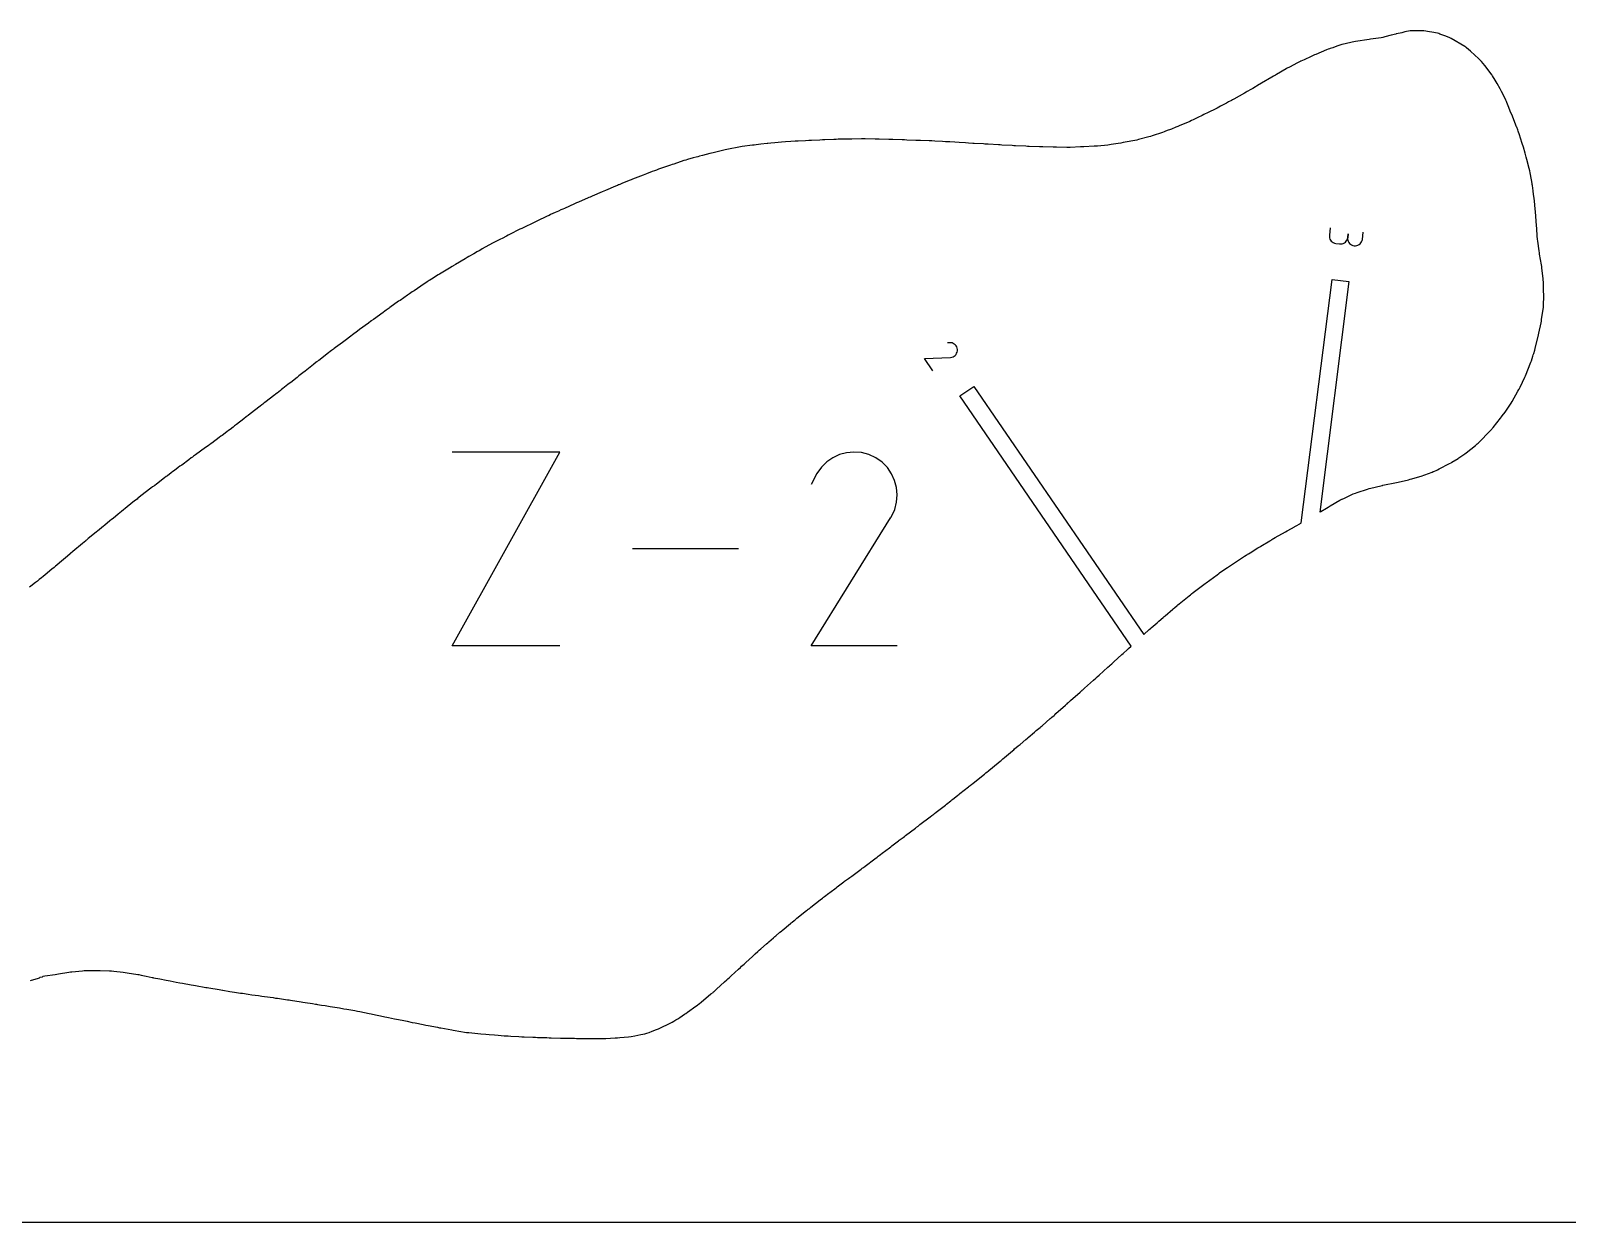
# Model space of a CAD drawing. Extents: x 0 to 560, y 0 to 480.
# Drawn here: x 279.9 to 383.4, y 0 to 80.2 of the extents above; entities that cross this region are included whole.
import ezdxf

# ---------------------------------------------------------------- set-up
doc = ezdxf.new("R2010")
doc.units = 0

msp = doc.modelspace()

# ---------------------------------------------------------------- linework, layer by layer
at = {"layer": 'annotation', "color": 1}
for p, q in [((367.414322, 66.451988), (367.411087, 66.362225)), ((367.411087, 66.362225), (367.423498, 66.275812)), ((367.476581, 66.945495), (367.414322, 66.451988)), ((367.414322, 66.451988), (367.414322, 66.451988)), ((367.423498, 66.275812), (367.450322, 66.194314)), ((368.62788, 66.20872), (368.647045, 66.296473)), ((368.647045, 66.296473), (368.643816, 66.206709)), ((368.647045, 66.296473), (368.678218, 66.543575)), ((368.678218, 66.543575), (368.647045, 66.296473)), ((368.647045, 66.296473), (368.647045, 66.296473)), ((369.634059, 66.171955), (369.696318, 66.665463)), ((367.450322, 66.194314), (367.490326, 66.1193)), ((367.490326, 66.1193), (367.542277, 66.052335)), ((367.542277, 66.052335), (367.60494, 65.994987)), ((367.60494, 65.994987), (367.677083, 65.948822)), ((367.677083, 65.948822), (367.757472, 65.915408)), ((367.757472, 65.915408), (367.844874, 65.89631)), ((367.844874, 65.89631), (368.091976, 65.865137)), ((368.091976, 65.865137), (368.091976, 65.865137)), ((368.091976, 65.865137), (368.181345, 65.861934)), ((368.181345, 65.861934), (368.267495, 65.874338)), ((368.267495, 65.874338), (368.348837, 65.90114)), ((368.348837, 65.90114), (368.423784, 65.941128)), ((368.423784, 65.941128), (368.49075, 65.993091)), ((368.49075, 65.993091), (368.548146, 66.055817)), ((368.548146, 66.055817), (368.594385, 66.128098)), ((368.594385, 66.128098), (368.62788, 66.20872)), ((368.643816, 66.206709), (368.656252, 66.120293)), ((368.656252, 66.120293), (368.683128, 66.038789)), ((368.683128, 66.038789), (368.723217, 65.963763)), ((368.723217, 65.963763), (368.775295, 65.896783)), ((368.775295, 65.896783), (368.838137, 65.839412)), ((368.838137, 65.839412), (368.910517, 65.793217)), ((368.910517, 65.793217), (368.99121, 65.759764)), ((368.99121, 65.759764), (369.07899, 65.740619)), ((369.07899, 65.740619), (369.07899, 65.740619)), ((369.07899, 65.740619), (369.16836, 65.737416)), ((369.16836, 65.737416), (369.254509, 65.749821)), ((369.254509, 65.749821), (369.335851, 65.776622)), ((369.335851, 65.776622), (369.410799, 65.81661)), ((369.410799, 65.81661), (369.477764, 65.868573)), ((369.477764, 65.868573), (369.53516, 65.9313)), ((369.53516, 65.9313), (369.581399, 66.00358)), ((369.581399, 66.00358), (369.614895, 66.084202)), ((369.614895, 66.084202), (369.634059, 66.171955)), ((341.821911, 59.214199), (341.681615, 59.197329)), ((341.911848, 59.21294), (341.821911, 59.214199)), ((341.997611, 59.196275), (341.911848, 59.21294)), ((342.077727, 59.165487), (341.997611, 59.196275)), ((342.150721, 59.121861), (342.077727, 59.165487)), ((342.215121, 59.066678), (342.150721, 59.121861)), ((342.269451, 59.001224), (342.215121, 59.066678)), ((342.312239, 58.92678), (342.269451, 59.001224)), ((340.141271, 58.144742), (341.881719, 58.222025)), ((340.703173, 57.323787), (340.141271, 58.144742)), ((341.881719, 58.222025), (341.881719, 58.222025)), ((341.881719, 58.222025), (341.883461, 58.221886)), ((341.883461, 58.221886), (341.885188, 58.221791)), ((341.885188, 58.221791), (341.886913, 58.221741)), ((341.886913, 58.221741), (341.888648, 58.221735)), ((341.888648, 58.221735), (341.890408, 58.221776)), ((341.890408, 58.221776), (341.892206, 58.221864)), ((341.892206, 58.221864), (341.894055, 58.222)), ((341.894055, 58.222), (341.895969, 58.222184)), ((341.895969, 58.222184), (341.897961, 58.222418)), ((341.897961, 58.222418), (341.986651, 58.237126)), ((341.897961, 58.222418), (341.897961, 58.222418)), ((341.986651, 58.237126), (342.068886, 58.266542)), ((342.068886, 58.266542), (342.143399, 58.30914)), ((342.143399, 58.30914), (342.208922, 58.363394)), ((342.208922, 58.363394), (342.264187, 58.427776)), ((342.264187, 58.427776), (342.307924, 58.50076)), ((342.307924, 58.50076), (342.338866, 58.58082)), ((342.34201, 58.844631), (342.312239, 58.92678)), ((342.338866, 58.58082), (342.355745, 58.666428)), ((342.357291, 58.756059), (342.34201, 58.844631)), ((342.355745, 58.666428), (342.357291, 58.756059)), ((342.357291, 58.756059), (342.357291, 58.756059)), ((308.332909, 38.804139), (315.579728, 51.855617)), ((315.579728, 51.855617), (308.332909, 51.855617)), ((334.897757, 51.809476), (334.420497, 51.681435)), ((335.391273, 51.855299), (334.897757, 51.809476)), ((335.890022, 51.81604), (335.391273, 51.855299)), ((336.382985, 51.688836), (335.890022, 51.81604)), ((333.196456, 50.832631), (332.894424, 50.404346)), ((333.558826, 51.19015), (333.196456, 50.832631)), ((333.970513, 51.474039), (333.558826, 51.19015)), ((334.420497, 51.681435), (333.970513, 51.474039)), ((336.85914, 51.470825), (336.382985, 51.688836)), ((337.28501, 51.168417), (336.85914, 51.470825)), ((336.85914, 51.470825), (336.85914, 51.470825)), ((337.641084, 50.805528), (337.28501, 51.168417)), ((337.924195, 50.393282), (337.641084, 50.805528)), ((332.894424, 50.404346), (332.513831, 49.674262)), ((338.131177, 49.942799), (337.924195, 50.393282)), ((338.258864, 49.465202), (338.131177, 49.942799)), ((338.30409, 48.971613), (338.258864, 49.465202)), ((338.26369, 48.473153), (338.30409, 48.971613)), ((337.913342, 47.50611), (338.134496, 47.980945)), ((338.134496, 47.980945), (338.26369, 48.473153)), ((332.505647, 38.804033), (337.861778, 47.426717)), ((337.861778, 47.426717), (337.868181, 47.43464)), ((337.861778, 47.426717), (337.861778, 47.426717)), ((337.868181, 47.43464), (337.874321, 47.442631)), ((337.874321, 47.442631), (337.880239, 47.450756)), ((337.880239, 47.450756), (337.885975, 47.459084)), ((337.885975, 47.459084), (337.89157, 47.46768)), ((337.89157, 47.46768), (337.897064, 47.476614)), ((337.897064, 47.476614), (337.902496, 47.485952)), ((337.902496, 47.485952), (337.907909, 47.495761)), ((337.907909, 47.495761), (337.913342, 47.50611)), ((337.913342, 47.50611), (337.913342, 47.50611)), ((327.611585, 45.329878), (320.47526, 45.329878)), ((315.579728, 38.804139), (308.332909, 38.804139)), ((338.30212, 38.804033), (332.505647, 38.804033))]:
    msp.add_line(p, q, dxfattribs=at)
at = {"layer": 'boundary', "color": 5}
for p, q in [((370.905639, 79.737724), (370.184962, 79.657456)), ((371.013647, 79.761571), (370.905639, 79.737724)), ((371.156593, 79.801627), (371.013647, 79.761571)), ((371.585275, 79.916056), (371.156593, 79.801627)), ((371.895559, 79.994553), (371.585275, 79.916056)), ((371.914957, 79.999221), (371.895559, 79.994553)), ((371.934355, 80.00389), (371.914957, 79.999221)), ((372.287255, 80.082391), (371.934355, 80.00389)), ((372.50217, 80.132401), (372.287255, 80.082391)), ((372.855068, 80.213506), (372.50217, 80.132401)), ((373.102499, 80.208737), (372.855068, 80.213506)), ((373.528345, 80.215787), (373.102499, 80.208737)), ((373.775779, 80.209141), (373.528345, 80.215787)), ((374.157928, 80.142817), (373.775779, 80.209141)), ((374.314339, 80.117979), (374.157928, 80.142817)), ((374.696486, 80.044245), (374.314339, 80.117979)), ((374.774731, 80.019398), (374.696486, 80.044245)), ((374.852977, 79.994553), (374.774731, 80.019398)), ((375.179532, 79.871866), (374.852977, 79.994553)), ((375.488439, 79.753508), (375.179532, 79.871866)), ((375.617203, 79.69087), (375.488439, 79.753508)), ((367.220006, 78.93448), (366.497841, 78.619939)), ((367.330805, 78.973707), (367.220006, 78.93448)), ((367.428809, 79.000967), (367.330805, 78.973707)), ((367.460227, 79.011554), (367.428809, 79.000967)), ((367.643951, 79.073842), (367.460227, 79.011554)), ((367.914636, 79.167616), (367.643951, 79.073842)), ((367.980833, 79.190549), (367.914636, 79.167616)), ((368.251516, 79.284323), (367.980833, 79.190549)), ((368.470316, 79.331247), (368.251516, 79.284323)), ((368.953425, 79.443653), (368.470316, 79.331247)), ((369.172223, 79.492061), (368.953425, 79.443653)), ((369.323068, 79.518683), (369.172223, 79.492061)), ((369.942092, 79.611493), (369.323068, 79.518683)), ((370.092937, 79.637054), (369.942092, 79.611493)), ((370.184962, 79.657456), (370.092937, 79.637054)), ((375.887873, 79.53493), (375.617203, 79.69087)), ((376.267237, 79.32342), (375.887873, 79.53493)), ((376.537907, 79.154505), (376.267237, 79.32342)), ((376.5935, 79.114174), (376.537907, 79.154505)), ((376.649092, 79.073842), (376.5935, 79.114174)), ((376.926663, 78.835129), (376.649092, 79.073842)), ((377.213162, 78.58145), (376.926663, 78.835129)), ((364.495477, 77.652295), (363.847192, 77.273336)), ((364.568674, 77.69321), (364.495477, 77.652295)), ((364.719449, 77.766685), (364.568674, 77.69321)), ((365.269397, 78.062151), (364.719449, 77.766685)), ((365.450183, 78.153131), (365.269397, 78.062151)), ((365.469782, 78.163597), (365.450183, 78.153131)), ((365.489384, 78.174062), (365.469782, 78.163597)), ((365.704283, 78.263432), (365.489384, 78.174062)), ((366.195194, 78.490791), (365.704283, 78.263432)), ((366.410092, 78.588401), (366.195194, 78.490791)), ((366.497841, 78.619939), (366.410092, 78.588401)), ((377.458618, 78.353031), (377.213162, 78.58145)), ((377.556146, 78.253081), (377.458618, 78.353031)), ((377.653675, 78.153132), (377.556146, 78.253081)), ((377.884083, 77.868971), (377.653675, 78.153132)), ((378.111748, 77.577647), (377.884083, 77.868971)), ((362.682811, 76.589838), (362.248374, 76.337688)), ((362.727253, 76.615815), (362.682811, 76.589838)), ((362.8425, 76.684384), (362.727253, 76.615815)), ((363.532713, 77.097456), (362.8425, 76.684384)), ((363.64796, 77.166025), (363.532713, 77.097456)), ((363.690012, 77.186727), (363.64796, 77.166025)), ((363.731943, 77.21172), (363.690012, 77.186727)), ((363.773996, 77.232421), (363.731943, 77.21172)), ((363.847192, 77.273336), (363.773996, 77.232421)), ((378.360594, 77.248991), (378.111748, 77.577647)), ((378.373425, 77.232421), (378.360594, 77.248991)), ((378.375769, 77.229027), (378.373425, 77.232421)), ((378.379334, 77.22347), (378.375769, 77.229027)), ((378.400499, 77.188296), (378.379334, 77.22347)), ((378.588949, 76.877981), (378.400499, 77.188296)), ((378.712958, 76.666151), (378.588949, 76.877981)), ((378.922234, 76.311711), (378.712958, 76.666151)), ((360.885829, 75.568534), (360.81452, 75.530366)), ((360.978299, 75.62031), (360.885829, 75.568534)), ((361.686172, 76.009743), (360.978299, 75.62031)), ((361.806542, 76.077263), (361.686172, 76.009743)), ((361.877348, 76.12009), (361.806542, 76.077263)), ((362.133126, 76.268883), (361.877348, 76.12009)), ((362.203933, 76.311711), (362.133126, 76.268883)), ((362.248374, 76.337688), (362.203933, 76.311711)), ((379.012484, 76.134798), (378.922234, 76.311711)), ((379.140594, 75.869371), (379.012484, 76.134798)), ((379.300045, 75.535501), (379.140594, 75.869371)), ((358.956298, 74.568782), (358.839084, 74.512555)), ((359.04441, 74.611047), (358.956298, 74.568782)), ((359.149815, 74.664903), (359.04441, 74.611047)), ((359.84384, 75.012389), (359.149815, 74.664903)), ((359.965118, 75.07417), (359.84384, 75.012389)), ((360.07419, 75.133742), (359.965118, 75.07417)), ((360.472222, 75.346481), (360.07419, 75.133742)), ((360.554139, 75.391), (360.472222, 75.346481)), ((360.625451, 75.429168), (360.554139, 75.391)), ((360.81452, 75.530366), (360.625451, 75.429168)), ((379.332027, 75.46325), (379.300045, 75.535501)), ((379.364011, 75.391), (379.332027, 75.46325)), ((379.503838, 75.050659), (379.364011, 75.391)), ((379.599819, 74.81063), (379.503838, 75.050659)), ((379.737248, 74.470288), (379.599819, 74.81063)), ((356.564864, 73.516739), (356.37894, 73.446065)), ((356.646048, 73.549579), (356.564864, 73.516739)), ((356.767738, 73.596215), (356.646048, 73.549579)), ((357.081296, 73.71638), (356.767738, 73.596215)), ((357.202986, 73.763014), (357.081296, 73.71638)), ((357.299453, 73.807077), (357.202986, 73.763014)), ((358.006586, 74.116567), (357.299453, 73.807077)), ((358.123697, 74.169902), (358.006586, 74.116567)), ((358.24092, 74.226283), (358.123697, 74.169902)), ((358.64734, 74.420515), (358.24092, 74.226283)), ((358.750974, 74.470288), (358.64734, 74.420515)), ((358.839084, 74.512555), (358.750974, 74.470288)), ((379.837345, 74.215802), (379.737248, 74.470288)), ((380.016358, 73.753317), (379.837345, 74.215802)), ((380.031782, 73.713603), (380.016358, 73.753317)), ((380.096144, 73.549579), (380.031782, 73.713603)), ((380.128, 73.465368), (380.096144, 73.549579)), ((328.545713, 72.505168), (327.855498, 72.41292)), ((328.660961, 72.521254), (328.545713, 72.505168)), ((328.795011, 72.536808), (328.660961, 72.521254)), ((329.108733, 72.574934), (328.795011, 72.536808)), ((329.550256, 72.628868), (329.108733, 72.574934)), ((329.565964, 72.630752), (329.550256, 72.628868)), ((329.581672, 72.632636), (329.565964, 72.630752)), ((329.787404, 72.650514), (329.581672, 72.632636)), ((330.066127, 72.674767), (329.787404, 72.650514)), ((330.502382, 72.712508), (330.066127, 72.674767)), ((330.78738, 72.73259), (330.502382, 72.712508)), ((331.138095, 72.75579), (330.78738, 72.73259)), ((331.423093, 72.775459), (331.138095, 72.75579)), ((331.637232, 72.785584), (331.423093, 72.775459)), ((332.129664, 72.809365), (331.637232, 72.785584)), ((332.343803, 72.819529), (332.129664, 72.809365)), ((332.523332, 72.828546), (332.343803, 72.819529)), ((333.084985, 72.859308), (332.523332, 72.828546)), ((333.264514, 72.868446), (333.084985, 72.859308)), ((333.421353, 72.874234), (333.264514, 72.868446)), ((334.028386, 72.895946), (333.421353, 72.874234)), ((334.185224, 72.901715), (334.028386, 72.895946)), ((334.326568, 72.905581), (334.185224, 72.901715)), ((334.964591, 72.917814), (334.326568, 72.905581)), ((335.105936, 72.921574), (334.964591, 72.917814)), ((335.237859, 72.923299), (335.105936, 72.921574)), ((335.894722, 72.929481), (335.237859, 72.923299)), ((336.026646, 72.931185), (335.894722, 72.929481)), ((336.15554, 72.930343), (336.026646, 72.931185)), ((336.818462, 72.920913), (336.15554, 72.930343)), ((336.947357, 72.920067), (336.818462, 72.920913)), ((337.079686, 72.916928), (336.947357, 72.920067)), ((337.735737, 72.899032), (337.079686, 72.916928)), ((337.868065, 72.895921), (337.735737, 72.899032)), ((338.010884, 72.891188), (337.868065, 72.895921)), ((338.645959, 72.869226), (338.010884, 72.891188)), ((338.788776, 72.864514), (338.645959, 72.869226)), ((338.945921, 72.859514), (338.788776, 72.864514)), ((339.552344, 72.83743), (338.945921, 72.859514)), ((339.709488, 72.832501), (339.552344, 72.83743)), ((339.882531, 72.82719), (339.709488, 72.832501)), ((340.457155, 72.806634), (339.882531, 72.82719)), ((340.630199, 72.801417), (340.457155, 72.806634)), ((340.837255, 72.789353), (340.630199, 72.801417)), ((341.343852, 72.758817), (340.837255, 72.789353)), ((341.550908, 72.746885), (341.343852, 72.758817)), ((341.841565, 72.729268), (341.550908, 72.746885)), ((342.180963, 72.708678), (341.841565, 72.729268)), ((342.47162, 72.691071), (342.180963, 72.708678)), ((342.906516, 72.664667), (342.47162, 72.691071)), ((343.100334, 72.652904), (342.906516, 72.664667)), ((343.39233, 72.635181), (343.100334, 72.652904)), ((343.44445, 72.632025), (343.39233, 72.635181)), ((343.496569, 72.628868), (343.44445, 72.632025)), ((344.105291, 72.591975), (343.496569, 72.628868)), ((344.197908, 72.586357), (344.105291, 72.591975)), ((344.313041, 72.579461), (344.197908, 72.586357)), ((344.428289, 72.572587), (344.313041, 72.579461)), ((345.118504, 72.531552), (344.428289, 72.572587)), ((345.233751, 72.524679), (345.118504, 72.531552)), ((345.348999, 72.518339), (345.233751, 72.524679)), ((346.039214, 72.482509), (345.348999, 72.518339)), ((346.154462, 72.47617), (346.039214, 72.482509)), ((346.26971, 72.470249), (346.154462, 72.47617)), ((346.959925, 72.439515), (346.26971, 72.470249)), ((351.793972, 72.454237), (351.678723, 72.443443)), ((352.484187, 72.523186), (351.793972, 72.454237)), ((352.599434, 72.53398), (352.484187, 72.523186)), ((352.715013, 72.551643), (352.599434, 72.53398)), ((352.876311, 72.577709), (352.715013, 72.551643)), ((353.19167, 72.628869), (352.876311, 72.577709)), ((353.355909, 72.655563), (353.19167, 72.628869)), ((353.520147, 72.682257), (353.355909, 72.655563)), ((353.79246, 72.734976), (353.520147, 72.682257)), ((354.168545, 72.807773), (353.79246, 72.734976)), ((354.440855, 72.860486), (354.168545, 72.807773)), ((354.561259, 72.893573), (354.440855, 72.860486)), ((355.261156, 73.079263), (354.561259, 72.893573)), ((355.361565, 73.106591), (355.261156, 73.079263)), ((355.476813, 73.146537), (355.361565, 73.106591)), ((356.16703, 73.366151), (355.476813, 73.146537)), ((356.282279, 73.406098), (356.16703, 73.366151)), ((356.37894, 73.446065), (356.282279, 73.406098)), ((380.22075, 73.199363), (380.128, 73.465368)), ((380.285651, 72.994929), (380.22075, 73.199363)), ((380.401457, 72.628868), (380.285651, 72.994929)), ((380.480502, 72.370099), (380.401457, 72.628868)), ((323.942161, 71.470696), (323.251945, 71.243097)), ((324.057408, 71.50801), (323.942161, 71.470696)), ((324.187944, 71.544924), (324.057408, 71.50801)), ((324.559278, 71.648734), (324.187944, 71.544924)), ((324.768299, 71.708158), (324.559278, 71.648734)), ((324.873208, 71.737253), (324.768299, 71.708158)), ((324.978119, 71.766348), (324.873208, 71.737253)), ((325.193059, 71.822514), (324.978119, 71.766348)), ((325.683889, 71.949619), (325.193059, 71.822514)), ((325.898829, 72.005441), (325.683889, 71.949619)), ((325.996645, 72.027783), (325.898829, 72.005441)), ((326.712581, 72.194345), (325.996645, 72.027783)), ((326.81954, 72.218844), (326.712581, 72.194345)), ((326.934788, 72.241044), (326.81954, 72.218844)), ((327.625003, 72.374635), (326.934788, 72.241044)), ((327.74025, 72.396834), (327.625003, 72.374635)), ((327.855498, 72.41292), (327.74025, 72.396834)), ((347.075172, 72.433594), (346.959925, 72.439515)), ((347.19042, 72.429491), (347.075172, 72.433594)), ((347.880635, 72.408927), (347.19042, 72.429491)), ((347.995883, 72.404823), (347.880635, 72.408927)), ((348.111131, 72.401014), (347.995883, 72.404823)), ((348.801344, 72.381625), (348.111131, 72.401014)), ((348.916592, 72.377816), (348.801344, 72.381625)), ((349.03184, 72.374407), (348.916592, 72.377816)), ((349.722055, 72.36336), (349.03184, 72.374407)), ((349.837302, 72.359951), (349.722055, 72.36336)), ((349.95255, 72.361956), (349.837302, 72.359951)), ((350.642767, 72.39205), (349.95255, 72.361956)), ((350.758016, 72.394055), (350.642767, 72.39205)), ((350.873263, 72.399563), (350.758016, 72.394055)), ((351.563476, 72.437935), (350.873263, 72.399563)), ((351.678723, 72.443443), (351.563476, 72.437935)), ((380.598335, 71.966927), (380.480502, 72.370099)), ((380.675712, 71.708158), (380.598335, 71.966927)), ((380.718056, 71.547771), (380.675712, 71.708158)), ((380.868947, 70.947834), (380.718056, 71.547771)), ((321.181335, 70.500935), (320.463822, 70.213827)), ((321.295277, 70.546536), (321.181335, 70.500935)), ((321.419834, 70.592862), (321.295277, 70.546536)), ((321.789627, 70.729501), (321.419834, 70.592862)), ((321.945271, 70.787448), (321.789627, 70.729501)), ((322.080629, 70.837035), (321.945271, 70.787448)), ((322.215987, 70.886621), (322.080629, 70.837035)), ((322.357555, 70.934701), (322.215987, 70.886621)), ((323.033737, 71.170202), (322.357555, 70.934701)), ((323.136698, 71.205783), (323.033737, 71.170202)), ((323.251945, 71.243097), (323.136698, 71.205783)), ((380.910678, 70.787447), (380.868947, 70.947834)), ((380.937769, 70.653095), (380.910678, 70.787447)), ((381.020337, 70.184594), (380.937769, 70.653095)), ((318.422229, 69.365786), (317.752536, 69.079349)), ((318.533145, 69.413103), (318.422229, 69.365786)), ((318.648393, 69.461365), (318.533145, 69.413103)), ((319.338608, 69.751993), (318.648393, 69.461365)), ((319.453856, 69.800256), (319.338608, 69.751993)), ((319.536294, 69.834469), (319.453856, 69.800256)), ((319.556766, 69.842918), (319.536294, 69.834469)), ((319.614071, 69.866737), (319.556766, 69.842918)), ((319.748018, 69.921583), (319.614071, 69.866737)), ((320.24062, 70.123287), (319.748018, 69.921583)), ((320.374566, 70.178134), (320.24062, 70.123287)), ((320.463822, 70.213827), (320.374566, 70.178134)), ((381.066198, 69.931176), (381.020337, 70.184594)), ((381.078976, 69.866737), (381.066198, 69.931176)), ((381.08956, 69.804467), (381.078976, 69.866737)), ((381.141466, 69.429764), (381.08956, 69.804467)), ((381.169451, 69.201971), (381.141466, 69.429764)), ((316.577551, 68.569787), (315.882536, 68.258825)), ((316.691724, 68.620735), (316.577551, 68.569787)), ((316.826173, 68.678695), (316.691724, 68.620735)), ((317.280276, 68.875914), (316.826173, 68.678695)), ((317.441544, 68.946026), (317.280276, 68.875914)), ((317.526988, 68.983037), (317.441544, 68.946026)), ((317.612435, 69.020047), (317.526988, 68.983037)), ((317.752536, 69.079349), (317.612435, 69.020047)), ((381.20002, 68.946026), (381.169451, 69.201971)), ((381.245224, 68.520272), (381.20002, 68.946026)), ((381.251881, 68.451071), (381.245224, 68.520272)), ((381.295351, 68.025316), (381.251881, 68.451071)), ((313.813312, 67.292932), (313.531578, 67.159626)), ((313.929592, 67.347952), (313.813312, 67.292932)), ((314.029714, 67.39516), (313.929592, 67.347952)), ((314.735314, 67.727999), (314.029714, 67.39516)), ((314.850303, 67.782323), (314.735314, 67.727999)), ((314.960431, 67.833873), (314.850303, 67.782323)), ((315.266066, 67.975815), (314.960431, 67.833873)), ((315.371912, 68.025316), (315.266066, 67.975815)), ((315.488637, 68.079087), (315.371912, 68.025316)), ((315.654289, 68.155398), (315.488637, 68.079087)), ((315.771013, 68.20917), (315.654289, 68.155398)), ((315.882536, 68.258825), (315.771013, 68.20917)), ((381.318892, 67.739399), (381.295351, 68.025316)), ((381.342209, 67.390521), (381.318892, 67.739399)), ((381.364558, 67.104605), (381.342209, 67.390521)), ((311.683736, 66.240293), (311.574484, 66.183894)), ((311.978919, 66.392672), (311.683736, 66.240293)), ((312.088171, 66.449071), (311.978919, 66.392672)), ((312.185098, 66.497532), (312.088171, 66.449071)), ((312.893466, 66.852638), (312.185098, 66.497532)), ((313.008882, 66.91044), (312.893466, 66.852638)), ((313.108484, 66.95847), (313.008882, 66.91044)), ((313.330833, 67.063907), (313.108484, 66.95847)), ((313.415298, 67.104605), (313.330833, 67.063907)), ((313.531578, 67.159626), (313.415298, 67.104605)), ((381.385006, 66.898898), (381.364558, 67.104605)), ((381.418021, 66.389602), (381.385006, 66.898898)), ((381.43642, 66.183894), (381.418021, 66.389602)), ((309.78559, 65.204713), (309.438259, 65.006653)), ((309.887365, 65.263184), (309.78559, 65.204713)), ((309.989333, 65.320683), (309.887365, 65.263184)), ((310.144781, 65.408339), (309.989333, 65.320683)), ((310.24675, 65.465838), (310.144781, 65.408339)), ((310.354357, 65.52488), (310.24675, 65.465838)), ((311.050531, 65.907368), (310.354357, 65.52488)), ((311.167461, 65.971639), (311.050531, 65.907368)), ((311.266133, 66.023312), (311.167461, 65.971639)), ((311.495229, 66.142338), (311.266133, 66.023312)), ((311.574484, 66.183894), (311.495229, 66.142338)), ((381.458204, 66.040995), (381.43642, 66.183894)), ((381.534955, 65.406083), (381.458204, 66.040995)), ((381.55531, 65.263183), (381.534955, 65.406083)), ((381.570983, 65.181119), (381.55531, 65.263183)), ((308.148519, 64.239507), (307.585002, 63.89579)), ((308.316197, 64.342474), (308.148519, 64.239507)), ((308.360763, 64.369314), (308.316197, 64.342474)), ((308.405329, 64.396155), (308.360763, 64.369314)), ((308.541934, 64.476894), (308.405329, 64.396155)), ((309.205409, 64.870804), (308.541934, 64.476894)), ((309.326039, 64.942386), (309.205409, 64.870804)), ((309.438259, 65.006653), (309.326039, 64.942386)), ((381.691087, 64.455182), (381.570983, 65.181119)), ((381.713295, 64.342474), (381.691087, 64.455182)), ((381.729363, 64.227226), (381.713295, 64.342474)), ((381.805709, 63.53701), (381.729363, 64.227226)), ((306.442977, 63.167861), (305.763331, 62.71314)), ((306.563908, 63.248967), (306.442977, 63.167861)), ((306.648359, 63.303745), (306.563908, 63.248967)), ((306.785157, 63.391466), (306.648359, 63.303745)), ((306.831907, 63.421763), (306.785157, 63.391466)), ((306.92683, 63.481778), (306.831907, 63.421763)), ((307.389694, 63.774424), (306.92683, 63.481778)), ((307.484617, 63.83444), (307.389694, 63.774424)), ((307.585002, 63.89579), (307.484617, 63.83444)), ((365.523495, 47.094251), (367.590561, 63.479271)), ((368.727549, 63.335834), (366.769559, 47.815429)), ((367.590561, 63.479271), (368.727549, 63.335834)), ((381.821776, 63.421763), (381.805709, 63.53701)), ((381.827014, 63.306515), (381.821776, 63.421763)), ((381.843638, 62.6163), (381.827014, 63.306515)), ((305.308809, 62.403824), (304.816963, 62.065532)), ((305.44894, 62.501052), (305.308809, 62.403824)), ((305.540622, 62.563166), (305.44894, 62.501052)), ((305.551514, 62.570545), (305.540622, 62.563166)), ((305.643197, 62.632659), (305.551514, 62.570545)), ((305.763331, 62.71314), (305.643197, 62.632659)), ((381.829274, 61.69559), (381.847438, 62.385804)), ((381.848876, 62.501052), (381.843638, 62.6163)), ((381.847438, 62.385804), (381.848876, 62.501052)), ((303.67676, 61.25671), (303.02298, 60.780464)), ((303.801777, 61.347919), (303.67676, 61.25671)), ((303.889988, 61.411158), (303.801777, 61.347919)), ((304.074325, 61.542729), (303.889988, 61.411158)), ((304.126791, 61.580342), (304.074325, 61.542729)), ((304.217725, 61.644456), (304.126791, 61.580342)), ((304.631552, 61.936228), (304.217725, 61.644456)), ((304.722486, 62.000342), (304.631552, 61.936228)), ((304.816963, 62.065532), (304.722486, 62.000342)), ((381.707065, 60.774879), (381.812243, 61.465094)), ((381.812243, 61.465094), (381.827835, 61.580342)), ((381.827835, 61.580342), (381.829274, 61.69559)), ((302.094572, 60.09279), (301.960355, 59.993211)), ((302.681983, 60.527949), (302.094572, 60.09279)), ((302.857183, 60.659631), (302.681983, 60.527949)), ((302.869125, 60.668407), (302.857183, 60.659631)), ((302.881066, 60.677183), (302.869125, 60.668407)), ((303.02298, 60.780464), (302.881066, 60.677183)), ((381.529281, 59.854168), (381.669093, 60.544383)), ((381.669093, 60.544383), (381.691472, 60.659631)), ((381.691472, 60.659631), (381.707065, 60.774879)), ((300.945554, 59.235216), (300.479596, 58.888269)), ((301.039645, 59.305275), (300.945554, 59.235216)), ((301.120959, 59.366512), (301.039645, 59.305275)), ((301.505643, 59.654014), (301.120959, 59.366512)), ((301.617704, 59.738921), (301.505643, 59.654014)), ((301.709275, 59.806878), (301.617704, 59.738921)), ((301.868785, 59.925254), (301.709275, 59.806878)), ((301.960355, 59.993211), (301.868785, 59.925254)), ((381.300738, 58.926011), (381.479819, 59.627827)), ((381.479819, 59.627827), (381.5069, 59.738921)), ((381.5069, 59.738921), (381.529281, 59.854168)), ((299.342249, 58.024836), (299.198224, 57.915851)), ((299.995858, 58.523561), (299.342249, 58.024836)), ((300.118933, 58.617532), (299.995858, 58.523561)), ((300.203091, 58.681608), (300.118933, 58.617532)), ((300.339533, 58.783265), (300.203091, 58.681608)), ((300.385505, 58.81821), (300.339533, 58.783265)), ((300.479596, 58.888269), (300.385505, 58.81821)), ((380.985794, 57.8975), (381.018323, 58.003611)), ((381.018323, 58.003611), (381.112958, 58.301044)), ((381.112958, 58.301044), (381.141466, 58.392689)), ((381.141466, 58.392689), (381.174392, 58.497676)), ((381.174392, 58.497676), (381.241994, 58.713223)), ((381.241994, 58.713223), (381.274923, 58.81821)), ((381.274923, 58.81821), (381.300738, 58.926011)), ((298.001282, 56.976789), (297.878297, 56.879146)), ((298.095167, 57.050091), (298.001282, 56.976789)), ((298.183628, 57.119159), (298.095167, 57.050091)), ((298.277513, 57.19246), (298.183628, 57.119159)), ((298.420777, 57.304269), (298.277513, 57.19246)), ((298.997431, 57.757022), (298.420777, 57.304269)), ((299.174465, 57.8975), (298.997431, 57.757022)), ((299.186344, 57.906676), (299.174465, 57.8975)), ((299.198224, 57.915851), (299.186344, 57.906676)), ((380.580753, 56.893293), (380.619803, 56.976789)), ((380.619803, 56.976789), (380.6647, 57.092037)), ((380.6647, 57.092037), (380.940896, 57.782252)), ((380.940896, 57.782252), (380.985794, 57.8975)), ((296.764029, 56.003021), (296.531208, 55.819575)), ((296.830587, 56.056079), (296.764029, 56.003021)), ((296.925767, 56.13065), (296.830587, 56.056079)), ((297.261624, 56.39379), (296.925767, 56.13065)), ((297.356803, 56.468362), (297.261624, 56.39379)), ((297.452607, 56.543712), (297.356803, 56.468362)), ((297.878297, 56.879146), (297.452607, 56.543712)), ((342.527013, 55.627594), (343.472709, 56.274877)), ((343.472709, 56.274877), (354.910416, 39.564083)), ((379.72375, 55.250615), (380.117671, 55.940831)), ((380.117671, 55.940831), (380.183938, 56.056078)), ((380.183938, 56.056078), (380.198775, 56.08783)), ((380.198775, 56.08783), (380.205912, 56.102359)), ((380.205912, 56.102359), (380.220749, 56.13411)), ((380.220749, 56.13411), (380.2598, 56.217607)), ((380.2598, 56.217607), (380.580753, 56.893293)), ((295.397354, 54.935595), (294.728722, 54.42073)), ((295.515382, 55.026815), (295.397354, 54.935595)), ((295.569443, 55.07064), (295.515382, 55.026815)), ((295.596523, 55.091544), (295.569443, 55.07064)), ((295.650586, 55.135368), (295.596523, 55.091544)), ((295.711771, 55.182874), (295.650586, 55.135368)), ((296.374906, 55.696291), (295.711771, 55.182874)), ((296.436092, 55.743797), (296.374906, 55.696291)), ((296.531208, 55.819575), (296.436092, 55.743797)), ((354.05382, 38.786623), (342.527013, 55.627594)), ((379.334188, 54.660896), (379.62334, 55.085018)), ((379.62334, 55.085018), (379.657484, 55.135368)), ((379.657484, 55.135368), (379.72375, 55.250615)), ((294.301208, 54.091671), (293.798138, 53.70655)), ((294.458964, 54.214657), (294.301208, 54.091671)), ((294.526817, 54.266343), (294.458964, 54.214657)), ((294.594671, 54.31803), (294.526817, 54.266343)), ((294.728722, 54.42073), (294.594671, 54.31803)), ((378.447776, 53.514665), (378.942499, 54.129849)), ((378.942499, 54.129849), (379.010943, 54.214657)), ((379.010943, 54.214657), (379.057748, 54.279555)), ((379.057748, 54.279555), (379.25324, 54.545648)), ((379.25324, 54.545648), (379.300045, 54.610545)), ((379.300045, 54.610545), (379.334188, 54.660896)), ((292.640817, 52.830173), (292.131423, 52.455855)), ((292.75325, 52.912792), (292.640817, 52.830173)), ((292.833811, 52.97371), (292.75325, 52.912792)), ((293.14303, 53.209106), (292.833811, 52.97371)), ((293.254155, 53.293947), (293.14303, 53.209106)), ((293.362901, 53.376375), (293.254155, 53.293947)), ((293.565217, 53.529731), (293.362901, 53.376375)), ((293.673961, 53.612159), (293.565217, 53.529731)), ((293.798138, 53.70655), (293.673961, 53.612159)), ((377.547229, 52.562618), (378.173647, 53.203647)), ((378.173647, 53.203647), (378.262258, 53.293947)), ((378.262258, 53.293947), (378.288895, 53.324386)), ((378.288895, 53.324386), (378.352697, 53.399417)), ((378.352697, 53.399417), (378.379334, 53.429856)), ((378.379334, 53.429856), (378.447776, 53.514665)), ((291.717669, 52.153022), (291.046972, 51.667437)), ((291.832537, 52.236175), (291.717669, 52.153022)), ((291.914015, 52.296445), (291.832537, 52.236175)), ((291.972293, 52.338676), (291.914015, 52.296445)), ((292.01899, 52.373236), (291.972293, 52.338676)), ((292.131423, 52.455855), (292.01899, 52.373236)), ((376.537907, 51.724139), (376.625518, 51.794947)), ((376.625518, 51.794947), (377.260892, 52.302429)), ((377.260892, 52.302429), (377.348504, 52.373236)), ((377.348504, 52.373236), (377.376141, 52.398184)), ((377.376141, 52.398184), (377.430982, 52.44737)), ((377.430982, 52.44737), (377.458618, 52.472318)), ((377.458618, 52.472318), (377.547229, 52.562618)), ((289.878152, 50.809181), (289.62047, 50.616351)), ((289.991119, 50.893717), (289.878152, 50.809181)), ((290.109653, 50.980431), (289.991119, 50.893717)), ((290.591723, 51.334607), (290.109653, 50.980431)), ((290.749643, 51.452526), (290.591723, 51.334607)), ((290.830736, 51.511606), (290.749643, 51.452526)), ((290.911829, 51.570686), (290.830736, 51.511606)), ((291.046972, 51.667437), (290.911829, 51.570686)), ((374.696486, 50.652282), (374.811735, 50.714865)), ((374.811735, 50.714865), (375.501954, 51.070834)), ((375.501954, 51.070834), (375.617203, 51.133417)), ((375.617203, 51.133417), (375.668827, 51.166073)), ((375.668827, 51.166073), (376.080708, 51.41987)), ((376.080708, 51.41987), (376.132334, 51.452525)), ((376.132334, 51.452525), (376.195957, 51.496966)), ((376.195957, 51.496966), (376.474286, 51.679699)), ((376.474286, 51.679699), (376.537907, 51.724139)), ((288.406616, 49.696578), (288.293779, 49.611105)), ((288.957569, 50.113925), (288.406616, 49.696578)), ((289.070405, 50.199399), (288.957569, 50.113925)), ((289.145144, 50.255822), (289.070405, 50.199399)), ((289.402541, 50.451922), (289.145144, 50.255822)), ((289.507504, 50.531815), (289.402541, 50.451922)), ((289.62047, 50.616351), (289.507504, 50.531815)), ((371.128895, 49.637946), (371.819108, 49.783921)), ((371.819108, 49.783921), (371.934355, 49.806727)), ((371.934355, 49.806727), (372.049603, 49.835658)), ((372.049603, 49.835658), (372.73982, 49.990465)), ((372.73982, 49.990465), (372.855068, 50.019396)), ((372.855068, 50.019396), (372.970315, 50.055606)), ((372.970315, 50.055606), (373.66053, 50.257614)), ((373.66053, 50.257614), (373.775779, 50.293824)), ((373.775779, 50.293824), (373.843357, 50.320547)), ((373.843357, 50.320547), (374.32873, 50.505092)), ((374.32873, 50.505092), (374.396312, 50.531815)), ((374.396312, 50.531815), (374.443979, 50.551824)), ((374.443979, 50.551824), (374.648819, 50.632273)), ((374.648819, 50.632273), (374.696486, 50.652282)), ((287.099436, 48.690394), (286.939633, 48.560835)), ((287.16421, 48.741289), (287.099436, 48.690394)), ((287.228987, 48.792185), (287.16421, 48.741289)), ((287.366182, 48.897119), (287.228987, 48.792185)), ((288.033564, 49.411772), (287.366182, 48.897119)), ((288.149698, 49.501316), (288.033564, 49.411772)), ((288.228181, 49.56118), (288.149698, 49.501316)), ((288.252878, 49.579898), (288.228181, 49.56118)), ((288.293779, 49.611105), (288.252878, 49.579898)), ((368.12136, 48.603526), (368.251516, 48.673644)), ((368.251516, 48.673644), (368.268204, 48.682019)), ((368.268204, 48.682019), (368.284892, 48.690394)), ((368.284892, 48.690394), (368.434846, 48.754792)), ((368.434846, 48.754792), (369.01991, 49.031993)), ((369.01991, 49.031993), (369.172223, 49.095473)), ((369.172223, 49.095473), (369.287472, 49.127971)), ((369.287472, 49.127971), (369.977689, 49.355477)), ((369.977689, 49.355477), (370.092937, 49.387975)), ((370.092937, 49.387975), (370.205533, 49.413746)), ((370.205533, 49.413746), (370.884017, 49.585334)), ((370.884017, 49.585334), (370.996613, 49.611105)), ((370.996613, 49.611105), (370.999264, 49.611683)), ((370.999264, 49.611683), (371.010995, 49.614562)), ((371.010995, 49.614562), (371.013647, 49.61514)), ((371.013647, 49.61514), (371.128895, 49.637946)), ((285.83417, 47.672253), (285.483678, 47.388162)), ((285.951733, 47.769684), (285.83417, 47.672253)), ((286.061568, 47.857985), (285.951733, 47.769684)), ((286.198442, 47.968025), (286.061568, 47.857985)), ((286.308274, 48.056328), (286.198442, 47.968025)), ((286.439656, 48.161137), (286.308274, 48.056328)), ((286.939633, 48.560835), (286.439656, 48.161137)), ((366.769559, 47.815429), (366.78456, 47.824309)), ((366.78456, 47.824309), (366.845881, 47.861143)), ((366.845881, 47.861143), (367.215591, 48.083218)), ((367.215591, 48.083218), (367.330805, 48.150867)), ((367.330805, 48.150867), (367.464147, 48.225449)), ((367.464147, 48.225449), (368.12136, 48.603526)), ((284.539025, 46.615519), (284.466856, 46.555095)), ((284.730043, 46.773489), (284.539025, 46.615519)), ((284.81951, 46.848973), (284.730043, 46.773489)), ((284.932494, 46.940625), (284.81951, 46.848973)), ((285.27458, 47.21812), (284.932494, 46.940625)), ((285.387566, 47.309773), (285.27458, 47.21812)), ((285.483678, 47.388162), (285.387566, 47.309773)), ((364.568674, 46.553561), (364.608103, 46.575848)), ((364.608103, 46.575848), (365.052725, 46.826686)), ((365.052725, 46.826686), (365.092154, 46.848973)), ((365.092154, 46.848973), (365.167972, 46.892936)), ((365.167972, 46.892936), (365.413565, 47.03062)), ((365.413565, 47.03062), (365.447387, 47.050231)), ((365.447387, 47.050231), (365.489384, 47.074583)), ((365.489384, 47.074583), (365.523495, 47.094251)), ((283.432518, 45.701453), (282.779071, 45.156927)), ((283.546142, 45.796054), (283.432518, 45.701453)), ((283.626138, 45.86367), (283.546142, 45.796054)), ((283.65832, 45.889998), (283.626138, 45.86367)), ((283.703516, 45.928263), (283.65832, 45.889998)), ((283.820024, 46.023936), (283.703516, 45.928263)), ((284.350347, 46.459422), (283.820024, 46.023936)), ((284.466856, 46.555095), (284.350347, 46.459422)), ((362.797756, 45.520556), (363.413101, 45.886316)), ((363.413101, 45.886316), (363.483605, 45.928263)), ((363.483605, 45.928263), (363.528348, 45.954756)), ((363.528348, 45.954756), (363.603216, 45.99898)), ((363.603216, 45.99898), (363.64796, 46.025473)), ((363.64796, 46.025473), (363.763209, 46.091942)), ((363.763209, 46.091942), (364.453426, 46.487093)), ((364.453426, 46.487093), (364.568674, 46.553561)), ((282.41238, 44.846221), (281.869989, 44.38476)), ((282.597071, 45.007552), (282.41238, 44.846221)), ((282.611252, 45.01944), (282.597071, 45.007552)), ((282.625435, 45.031327), (282.611252, 45.01944)), ((282.779071, 45.156927), (282.625435, 45.031327)), ((361.013667, 44.394643), (361.696857, 44.843789)), ((361.696857, 44.843789), (361.806542, 44.914369)), ((361.806542, 44.914369), (361.86883, 44.953137)), ((361.86883, 44.953137), (361.893971, 44.968785)), ((361.893971, 44.968785), (361.956257, 45.007552)), ((361.956257, 45.007552), (362.0698, 45.077114)), ((362.0698, 45.077114), (362.595678, 45.398265)), ((362.595678, 45.398265), (362.727253, 45.478609)), ((362.727253, 45.478609), (362.797756, 45.520556)), ((280.78401, 43.481193), (280.658632, 43.381316)), ((280.913326, 43.586497), (280.78401, 43.481193)), ((281.362053, 43.958871), (280.913326, 43.586497)), ((281.512424, 44.086841), (281.362053, 43.958871)), ((281.608572, 44.166922), (281.512424, 44.086841)), ((281.704724, 44.247001), (281.608572, 44.166922)), ((281.869989, 44.38476), (281.704724, 44.247001)), ((359.358577, 43.235157), (359.844883, 43.589719)), ((359.844883, 43.589719), (359.965118, 43.676642)), ((359.965118, 43.676642), (360.015999, 43.711989)), ((360.015999, 43.711989), (360.504037, 44.051494)), ((360.504037, 44.051494), (360.554917, 44.086841)), ((360.554917, 44.086841), (360.619285, 44.130468)), ((360.619285, 44.130468), (360.821462, 44.268)), ((360.821462, 44.268), (360.885829, 44.311626)), ((360.885829, 44.311626), (361.013667, 44.394643)), ((279.957903, 42.829014), (279.863303, 42.756676)), ((280.266577, 43.069038), (279.957903, 42.829014)), ((280.388503, 43.166131), (280.266577, 43.069038)), ((280.513886, 43.26601), (280.388503, 43.166131)), ((280.658632, 43.381316), (280.513886, 43.26601)), ((358.247844, 42.398074), (358.945644, 42.928849)), ((358.945644, 42.928849), (359.044411, 43.003854)), ((359.044411, 43.003854), (359.104113, 43.048025)), ((359.104113, 43.048025), (359.20405, 43.12196)), ((359.20405, 43.12196), (359.263756, 43.16613)), ((359.263756, 43.16613), (359.358577, 43.235157)), ((356.975431, 41.370104), (357.149439, 41.514212)), ((357.149439, 41.514212), (357.202986, 41.559607)), ((357.202986, 41.559607), (357.288946, 41.62946)), ((357.288946, 41.62946), (357.965991, 42.175567)), ((357.965991, 42.175567), (358.051949, 42.24542)), ((358.051949, 42.24542), (358.081239, 42.26913)), ((358.081239, 42.26913), (358.094409, 42.279574)), ((358.094409, 42.279574), (358.123697, 42.303284)), ((358.123697, 42.303284), (358.247844, 42.398074)), ((355.404866, 40.01153), (355.804274, 40.365658)), ((355.804274, 40.365658), (355.847574, 40.404)), ((355.847574, 40.404), (355.919522, 40.46679)), ((355.919522, 40.46679), (356.210331, 40.720301)), ((356.210331, 40.720301), (356.282279, 40.783091)), ((356.282279, 40.783091), (356.343978, 40.835549)), ((356.343978, 40.835549), (356.860183, 41.272251)), ((356.860183, 41.272251), (356.921883, 41.324709)), ((356.921883, 41.324709), (356.975431, 41.370104)), ((354.910416, 39.564083), (355.275861, 39.896282)), ((355.275861, 39.896282), (355.361565, 39.973188)), ((355.361565, 39.973188), (355.404866, 40.01153)), ((353.428645, 38.217464), (353.520147, 38.300896)), ((353.520147, 38.300896), (353.568424, 38.344844)), ((353.568424, 38.344844), (353.759332, 38.518629)), ((353.759332, 38.518629), (353.807611, 38.562578)), ((353.807611, 38.562578), (353.877625, 38.626238)), ((353.877625, 38.626238), (354.05382, 38.786623)), ((351.907391, 36.835237), (352.485676, 37.359615)), ((352.485676, 37.359615), (352.599434, 37.462124)), ((352.599434, 37.462124), (352.647393, 37.505752)), ((352.647393, 37.505752), (352.749056, 37.598238)), ((352.749056, 37.598238), (352.797012, 37.641867)), ((352.797012, 37.641867), (352.89788, 37.733942)), ((352.89788, 37.733942), (353.428645, 38.217464)), ((350.912794, 35.949125), (351.528857, 36.495858)), ((351.528857, 36.495858), (351.678723, 36.628718)), ((351.678723, 36.628718), (351.727768, 36.672886)), ((351.727768, 36.672886), (351.732324, 36.676989)), ((351.732324, 36.676989), (351.781365, 36.721157)), ((351.781365, 36.721157), (351.907391, 36.835237)), ((349.980413, 35.121354), (350.625906, 35.695388)), ((350.625906, 35.695388), (350.715271, 35.773975)), ((350.715271, 35.773975), (350.74524, 35.800446)), ((350.74524, 35.800446), (350.751628, 35.806018)), ((350.751628, 35.806018), (350.758016, 35.811589)), ((350.758016, 35.811589), (350.799862, 35.848729)), ((350.799862, 35.848729), (350.912794, 35.949125)), ((348.864918, 34.126768), (348.916592, 34.171683)), ((348.916592, 34.171683), (348.995774, 34.242015)), ((348.995774, 34.242015), (349.629821, 34.809403)), ((349.629821, 34.809403), (349.709002, 34.879736)), ((349.709002, 34.879736), (349.745068, 34.911411)), ((349.745068, 34.911411), (349.801236, 34.962963)), ((349.801236, 34.962963), (349.837302, 34.994638)), ((349.837302, 34.994638), (349.980413, 35.121354)), ((347.6694, 33.098746), (347.924785, 33.315681)), ((347.924785, 33.315681), (347.995883, 33.376114)), ((347.995883, 33.376114), (348.059456, 33.430929)), ((348.059456, 33.430929), (348.608117, 33.904211)), ((348.608117, 33.904211), (348.67169, 33.959025)), ((348.67169, 33.959025), (348.723365, 34.00394)), ((348.723365, 34.00394), (348.864918, 34.126768)), ((346.456517, 32.066855), (346.516291, 32.117604)), ((346.516291, 32.117604), (346.582794, 32.173559)), ((346.582794, 32.173559), (346.973548, 32.50721)), ((346.973548, 32.50721), (347.075172, 32.592424)), ((347.075172, 32.592424), (347.119322, 32.630003)), ((347.119322, 32.630003), (347.554152, 33.000735)), ((347.554152, 33.000735), (347.598302, 33.038313)), ((347.598302, 33.038313), (347.6694, 33.098746)), ((345.233751, 31.037349), (345.295759, 31.089094)), ((345.295759, 31.089094), (345.36293, 31.145148)), ((345.36293, 31.145148), (345.424937, 31.196892)), ((345.424937, 31.196892), (345.539964, 31.293236)), ((345.539964, 31.293236), (346.059771, 31.731466)), ((346.059771, 31.731466), (346.154462, 31.810401)), ((346.154462, 31.810401), (346.214235, 31.86115)), ((346.214235, 31.86115), (346.456517, 32.066855)), ((343.528216, 29.646538), (344.176977, 30.170508)), ((344.176977, 30.170508), (344.303588, 30.271229)), ((344.303588, 30.271229), (344.309762, 30.276182)), ((344.309762, 30.276182), (344.311401, 30.277491)), ((344.311401, 30.277491), (344.313041, 30.278801)), ((344.313041, 30.278801), (344.32144, 30.285712)), ((344.32144, 30.285712), (344.478194, 30.415144)), ((344.478194, 30.415144), (345.093293, 30.921982)), ((345.093293, 30.921982), (345.233751, 31.037349)), ((342.532641, 28.860341), (343.10023, 29.307423)), ((343.10023, 29.307423), (343.161251, 29.355474)), ((343.161251, 29.355474), (343.215478, 29.398247)), ((343.215478, 29.398247), (343.338104, 29.494427)), ((343.338104, 29.494427), (343.39233, 29.537202)), ((343.39233, 29.537202), (343.528216, 29.646538)), ((340.933703, 27.610659), (341.456412, 28.015847)), ((341.456412, 28.015847), (341.550908, 28.088581)), ((341.550908, 28.088581), (341.619152, 28.142114)), ((341.619152, 28.142114), (341.923975, 28.381228)), ((341.923975, 28.381228), (341.992218, 28.434761)), ((341.992218, 28.434761), (342.052068, 28.481775)), ((342.052068, 28.481775), (342.375539, 28.736935)), ((342.375539, 28.736935), (342.47162, 28.81229)), ((342.47162, 28.81229), (342.532641, 28.860341)), ((339.834299, 26.769257), (340.519248, 27.292291)), ((340.519248, 27.292291), (340.630199, 27.375964)), ((340.630199, 27.375964), (340.700259, 27.430151)), ((340.700259, 27.430151), (340.738681, 27.459867)), ((340.738681, 27.459867), (340.808742, 27.514053)), ((340.808742, 27.514053), (340.933703, 27.610659)), ((338.439738, 25.713089), (338.697502, 25.909115)), ((338.697502, 25.909115), (338.788776, 25.977465)), ((338.788776, 25.977465), (338.8627, 26.033363)), ((338.8627, 26.033363), (339.527778, 26.537442)), ((339.527778, 26.537442), (339.601702, 26.59334)), ((339.601702, 26.59334), (339.643026, 26.624418)), ((339.643026, 26.624418), (339.668164, 26.64344)), ((339.668164, 26.64344), (339.709488, 26.674519)), ((339.709488, 26.674519), (339.834299, 26.769257)), ((337.177125, 24.751922), (337.299226, 24.844435)), ((337.299226, 24.844435), (337.778774, 25.21106)), ((337.778774, 25.21106), (337.868066, 25.27826)), ((337.868066, 25.27826), (337.944503, 25.33648)), ((337.944503, 25.33648), (338.309406, 25.614411)), ((338.309406, 25.614411), (338.385843, 25.672629)), ((338.385843, 25.672629), (338.439738, 25.713089)), ((335.875294, 23.778024), (335.947319, 23.831208)), ((335.947319, 23.831208), (335.986982, 23.860503)), ((335.986982, 23.860503), (336.026646, 23.889798)), ((336.026646, 23.889798), (336.144732, 23.97772)), ((336.144732, 23.97772), (336.150872, 23.982349)), ((336.150872, 23.982349), (336.792171, 24.462093)), ((336.792171, 24.462093), (336.947357, 24.577196)), ((336.947357, 24.577196), (337.025993, 24.636995)), ((337.025993, 24.636995), (337.098487, 24.692123)), ((337.098487, 24.692123), (337.177125, 24.751922)), ((334.267778, 22.582029), (334.621872, 22.848396)), ((334.621872, 22.848396), (334.704426, 22.910498)), ((334.704426, 22.910498), (334.762672, 22.953871)), ((334.762672, 22.953871), (335.013085, 23.140957)), ((335.013085, 23.140957), (335.105936, 23.209983)), ((335.105936, 23.209983), (335.237221, 23.306928)), ((335.237221, 23.306928), (335.870589, 23.774594)), ((335.870589, 23.774594), (335.875294, 23.778024)), ((333.112219, 21.700896), (333.264514, 21.818641)), ((333.264514, 21.818641), (333.347181, 21.881954)), ((333.347181, 21.881954), (333.40531, 21.926474)), ((333.40531, 21.926474), (333.487977, 21.98979)), ((333.487977, 21.98979), (333.614105, 22.085649)), ((333.614105, 22.085649), (334.091961, 22.449563)), ((334.091961, 22.449563), (334.185224, 22.519928)), ((334.185224, 22.519928), (334.267778, 22.582029)), ((331.552207, 20.468622), (332.194173, 20.982116)), ((332.194173, 20.982116), (332.261131, 21.034397)), ((332.261131, 21.034397), (332.304705, 21.06908)), ((332.304705, 21.06908), (332.324254, 21.084269)), ((332.324254, 21.084269), (332.343803, 21.099459)), ((332.343803, 21.099459), (332.410365, 21.151209)), ((332.410365, 21.151209), (332.495657, 21.218299)), ((332.495657, 21.218299), (333.112219, 21.700896)), ((330.553476, 19.648752), (331.106372, 20.106101)), ((331.106372, 20.106101), (331.157466, 20.148366)), ((331.157466, 20.148366), (331.22162, 20.200902)), ((331.22162, 20.200902), (331.358939, 20.313023)), ((331.358939, 20.313023), (331.423093, 20.365559)), ((331.423093, 20.365559), (331.552207, 20.468622)), ((329.107661, 18.396484), (329.494669, 18.743157)), ((329.494669, 18.743157), (329.581672, 18.818441)), ((329.581672, 18.818441), (329.662654, 18.888525)), ((329.662654, 18.888525), (329.973539, 19.157572)), ((329.973539, 19.157572), (330.054521, 19.227656)), ((330.054521, 19.227656), (330.119116, 19.282282)), ((330.119116, 19.282282), (330.405599, 19.524842)), ((330.405599, 19.524842), (330.502382, 19.606487)), ((330.502382, 19.606487), (330.553476, 19.648752)), ((328.109242, 17.494061), (328.554081, 17.900133)), ((328.554081, 17.900133), (328.660961, 17.995332)), ((328.660961, 17.995332), (328.74423, 18.070612)), ((328.74423, 18.070612), (328.922369, 18.231665)), ((328.922369, 18.231665), (329.005638, 18.306948)), ((329.005638, 18.306948), (329.107661, 18.396484)), ((280.727998, 16.531739), (280.784011, 16.564474)), ((280.784011, 16.564474), (280.899259, 16.588118)), ((280.899259, 16.588118), (281.589476, 16.687521)), ((281.589476, 16.687521), (281.704724, 16.711165)), ((281.704724, 16.711165), (281.819971, 16.730638)), ((281.819971, 16.730638), (282.510186, 16.833498)), ((282.510186, 16.833498), (282.625435, 16.85297)), ((282.625435, 16.85297), (282.714486, 16.862776)), ((282.714486, 16.862776), (283.432881, 16.931574)), ((283.432881, 16.931574), (283.546142, 16.944616)), ((283.546142, 16.944616), (283.686832, 16.947401)), ((283.686832, 16.947401), (284.326167, 16.948046)), ((284.326167, 16.948046), (284.466856, 16.951026)), ((284.466856, 16.951026), (284.616234, 16.950257)), ((284.616234, 16.950257), (285.238186, 16.927422)), ((285.238186, 16.927422), (285.387566, 16.926884)), ((285.387566, 16.926884), (285.529897, 16.911303)), ((285.529897, 16.911303), (286.165944, 16.829447)), ((286.165944, 16.829447), (286.308274, 16.813507)), ((286.308274, 16.813507), (286.425139, 16.797674)), ((286.425139, 16.797674), (287.144826, 16.684039)), ((287.144826, 16.684039), (287.228987, 16.67205)), ((287.228987, 16.67205), (287.368345, 16.643297)), ((287.368345, 16.643297), (287.724212, 16.568829)), ((287.724212, 16.568829), (288.125765, 16.483985)), ((326.985643, 16.465524), (327.121344, 16.591294)), ((327.121344, 16.591294), (327.614478, 17.043952)), ((327.614478, 17.043952), (327.74025, 17.156841)), ((327.74025, 17.156841), (327.825177, 17.234456)), ((327.825177, 17.234456), (327.906331, 17.308622)), ((327.906331, 17.308622), (327.991258, 17.386234)), ((327.991258, 17.386234), (328.109242, 17.494061)), ((279.922537, 16.271686), (280.468573, 16.424328)), ((280.468573, 16.424328), (280.527808, 16.465524)), ((280.527808, 16.465524), (280.583821, 16.498259)), ((280.583821, 16.498259), (280.727998, 16.531739)), ((288.125765, 16.483985), (288.149698, 16.479024)), ((288.149698, 16.479024), (288.164853, 16.475793)), ((288.164853, 16.475793), (288.214674, 16.465524)), ((288.214674, 16.465524), (288.634085, 16.381742)), ((288.634085, 16.381742), (289.070405, 16.29521)), ((289.070405, 16.29521), (289.321729, 16.247387)), ((289.321729, 16.247387), (289.739797, 16.169339)), ((289.739797, 16.169339), (289.991119, 16.12188)), ((289.991119, 16.12188), (290.158179, 16.090671)), ((290.158179, 16.090671), (290.744767, 15.985514)), ((290.744767, 15.985514), (290.911829, 15.954669)), ((290.911829, 15.954669), (291.030353, 15.933875)), ((291.030353, 15.933875), (291.745739, 15.811522)), ((291.745739, 15.811522), (291.832537, 15.796422)), ((291.832537, 15.796422), (291.947785, 15.776715)), ((291.947785, 15.776715), (292.638003, 15.661534)), ((292.638003, 15.661534), (292.75325, 15.641827)), ((292.75325, 15.641827), (292.859795, 15.623687)), ((292.859795, 15.623687), (292.881391, 15.620193)), ((292.881391, 15.620193), (293.343994, 15.544817)), ((293.343994, 15.544817), (293.508977, 15.518452)), ((325.936377, 15.511827), (325.973925, 15.544817)), ((325.973925, 15.544817), (326.134191, 15.691981)), ((326.134191, 15.691981), (326.671722, 16.182402)), ((326.671722, 16.182402), (326.81954, 16.313489)), ((326.81954, 16.313489), (326.902592, 16.389507)), ((326.902592, 16.389507), (326.985643, 16.465524)), ((293.508977, 15.518452), (293.673961, 15.492086)), ((293.673961, 15.492086), (294.06197, 15.433956)), ((294.06197, 15.433956), (294.206662, 15.412683)), ((294.206662, 15.412683), (294.594671, 15.35509)), ((294.594671, 15.35509), (294.829385, 15.32183)), ((294.829385, 15.32183), (295.280669, 15.259941)), ((295.280669, 15.259941), (295.515382, 15.227033)), ((295.515382, 15.227033), (295.683927, 15.202993)), ((295.683927, 15.202993), (296.267547, 15.121112)), ((296.267547, 15.121112), (296.436092, 15.097171)), ((296.436092, 15.097171), (296.567456, 15.078343)), ((296.567456, 15.078343), (297.225439, 14.984002)), ((297.225439, 14.984002), (297.356803, 14.965173)), ((297.356803, 14.965173), (297.43913, 14.952364)), ((297.43913, 14.952364), (298.166076, 14.839815)), ((298.166076, 14.839815), (298.277513, 14.82245)), ((298.277513, 14.82245), (298.433665, 14.797716)), ((298.433665, 14.797716), (298.929437, 14.719218)), ((298.929437, 14.719218), (299.111151, 14.690272)), ((299.111151, 14.690272), (299.198224, 14.676468)), ((299.198224, 14.676468), (299.264921, 14.665774)), ((299.264921, 14.665774), (299.524083, 14.624103)), ((299.524083, 14.624103), (299.773682, 14.5841)), ((299.773682, 14.5841), (300.118933, 14.528701)), ((300.118933, 14.528701), (300.427139, 14.478511)), ((324.170986, 14.136585), (324.735962, 14.542502)), ((324.735962, 14.542502), (324.84954, 14.624103)), ((324.84954, 14.624103), (324.888744, 14.652841)), ((324.888744, 14.652841), (324.900614, 14.661605)), ((324.900614, 14.661605), (324.978119, 14.718406)), ((324.978119, 14.718406), (325.098484, 14.817539)), ((325.098484, 14.817539), (325.760827, 15.36795)), ((325.760827, 15.36795), (325.898829, 15.478842)), ((325.898829, 15.478842), (325.936377, 15.511827)), ((300.427139, 14.478511), (300.73144, 14.428241)), ((300.73144, 14.428241), (301.039645, 14.377724)), ((301.039645, 14.377724), (301.23346, 14.34411)), ((301.23346, 14.34411), (301.766539, 14.248725)), ((301.766539, 14.248725), (301.960356, 14.214771)), ((301.960356, 14.214771), (302.099926, 14.18759)), ((302.099926, 14.18759), (302.741496, 14.054421)), ((302.741496, 14.054421), (302.881066, 14.026791)), ((302.881066, 14.026791), (302.968359, 14.009275)), ((302.968359, 14.009275), (303.693384, 13.856706)), ((303.693384, 13.856706), (303.801776, 13.835012)), ((303.801776, 13.835012), (303.916731, 13.811598)), ((303.916731, 13.811598), (304.049508, 13.784073)), ((304.049508, 13.784073), (304.431971, 13.703392)), ((304.431971, 13.703392), (304.577229, 13.673587)), ((304.577229, 13.673587), (304.722486, 13.643783)), ((304.722486, 13.643783), (305.068175, 13.573851)), ((305.068175, 13.573851), (305.297509, 13.527003)), ((305.297509, 13.527003), (305.643198, 13.456691)), ((305.643198, 13.456691), (305.841396, 13.41773)), ((323.01078, 13.407511), (323.136698, 13.46746)), ((323.136698, 13.46746), (323.26448, 13.545868)), ((323.26448, 13.545868), (323.393416, 13.624984)), ((323.393416, 13.624984), (323.521198, 13.703392)), ((323.521198, 13.703392), (323.656087, 13.791367)), ((323.656087, 13.791367), (323.976874, 14.00342)), ((323.976874, 14.00342), (324.057408, 14.054982)), ((324.057408, 14.054982), (324.170986, 14.136585)), ((305.841396, 13.41773), (306.365708, 13.313693)), ((306.365708, 13.313693), (306.563908, 13.274604)), ((306.563908, 13.274604), (306.704195, 13.247881)), ((306.704195, 13.247881), (307.344331, 13.126192)), ((307.344331, 13.126192), (307.484617, 13.099483)), ((307.484617, 13.099483), (307.573607, 13.083342)), ((307.573607, 13.083342), (308.298316, 12.953072)), ((308.298316, 12.953072), (308.405329, 12.933533)), ((308.405329, 12.933533), (308.534243, 12.911522)), ((308.534243, 12.911522), (308.785195, 12.870176)), ((308.785195, 12.870176), (309.293387, 12.782685)), ((309.293387, 12.782685), (309.309713, 12.780132)), ((309.309713, 12.780132), (309.32604, 12.77758)), ((309.32604, 12.77758), (309.43992, 12.766286)), ((309.43992, 12.766286), (309.84861, 12.725351)), ((309.84861, 12.725351), (310.24675, 12.686527)), ((310.24675, 12.686527), (310.588815, 12.658262)), ((310.588815, 12.658262), (310.825396, 12.639819)), ((310.825396, 12.639819), (311.167461, 12.612057)), ((311.167461, 12.612057), (311.416933, 12.591963)), ((311.416933, 12.591963), (311.838699, 12.559734)), ((311.838699, 12.559734), (312.088171, 12.539886)), ((312.088171, 12.539886), (312.285874, 12.526728)), ((312.285874, 12.526728), (312.811179, 12.497273)), ((312.811179, 12.497273), (313.008882, 12.484493)), ((313.008882, 12.484493), (313.178252, 12.477771)), ((313.178252, 12.477771), (313.760222, 12.460198)), ((313.760222, 12.460198), (313.929592, 12.453652)), ((313.929592, 12.453652), (314.08166, 12.447779)), ((314.08166, 12.447779), (314.698235, 12.428497)), ((314.698235, 12.428497), (314.850303, 12.42273)), ((314.850303, 12.42273), (314.991207, 12.419033)), ((319.453856, 12.411264), (319.616645, 12.427873)), ((319.616645, 12.427873), (320.211777, 12.48742)), ((320.211777, 12.48742), (320.374566, 12.504119)), ((320.374566, 12.504119), (320.625245, 12.552262)), ((320.625245, 12.552262), (321.044598, 12.630561)), ((321.044598, 12.630561), (321.295277, 12.680161)), ((321.295277, 12.680161), (321.442737, 12.73142)), ((321.442737, 12.73142), (321.590198, 12.782685)), ((321.590198, 12.782685), (321.793529, 12.86019)), ((321.793529, 12.86019), (322.093236, 12.96982)), ((322.093236, 12.96982), (322.215987, 13.014923)), ((322.215987, 13.014923), (322.320397, 13.065811)), ((322.320397, 13.065811), (323.01078, 13.407511)), ((314.991207, 12.419033), (315.630109, 12.401728)), ((315.630109, 12.401728), (315.771013, 12.398024)), ((315.771013, 12.398024), (315.906026, 12.395601)), ((315.906026, 12.395601), (316.556712, 12.382832)), ((316.556712, 12.382832), (316.691724, 12.380403)), ((316.691724, 12.380403), (316.822482, 12.37802)), ((316.822482, 12.37802), (317.481677, 12.364762)), ((317.481677, 12.364762), (317.612435, 12.362371)), ((317.612435, 12.362371), (317.74292, 12.363859)), ((317.74292, 12.363859), (318.40266, 12.369494)), ((318.40266, 12.369494), (318.533145, 12.370992)), ((318.533145, 12.370992), (318.671549, 12.377182)), ((318.671549, 12.377182), (319.315452, 12.405055)), ((319.315452, 12.405055), (319.453856, 12.411264))]:
    msp.add_line(p, q, dxfattribs=at)
at = {"layer": 'frame', "color": 5}
msp.add_line((0, 0), (560, 0), dxfattribs=at)

doc.saveas('drawing.dxf')
